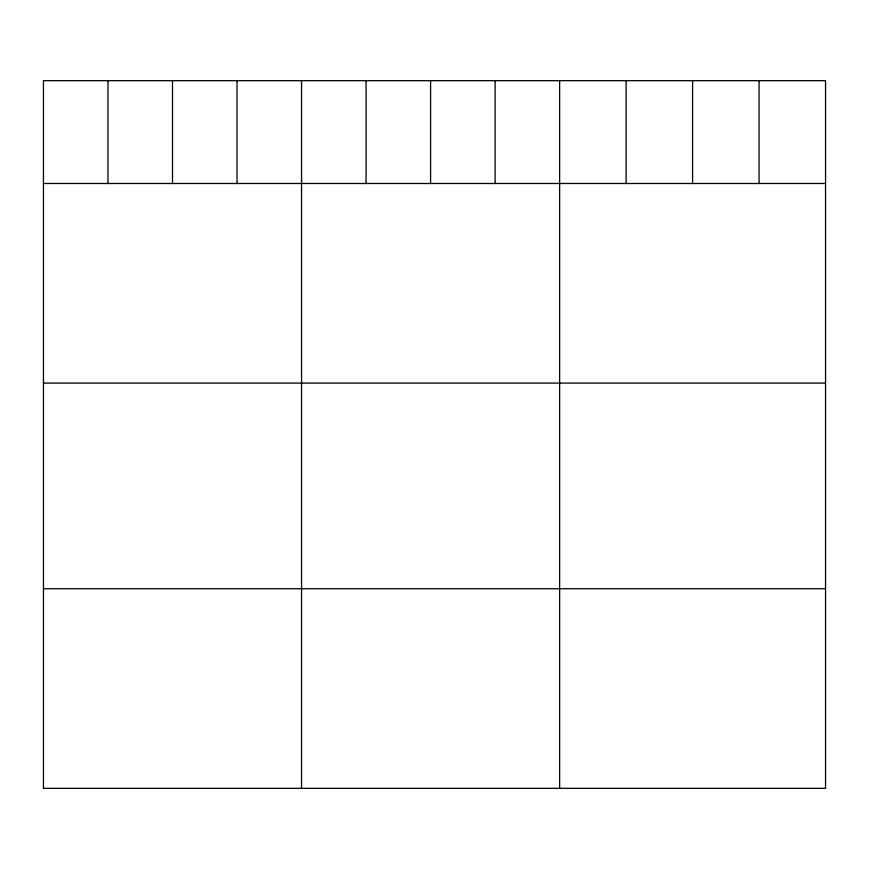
<?xml version="1.0" encoding="UTF-8"?>
<svg xmlns="http://www.w3.org/2000/svg" width="869" height="869" viewBox="0 0 869 869"><rect width="100%" height="100%" fill="white"/><g stroke="black" fill="none" stroke-linecap="round" stroke-linejoin="round"><path stroke-width="1.3" d="M43.45 183.489L825.55 183.489M43.45 383.088L825.55 383.088M43.45 588.737L825.55 588.737M759.071 80.665L759.071 183.489M692.593 80.665L692.593 183.489M626.114 80.665L626.114 183.489M559.636 80.665L559.636 788.335M495.113 80.665L495.113 183.489M430.589 80.665L430.589 183.489M366.066 80.665L366.066 183.489M301.543 80.665L301.543 788.335M237.02 80.665L237.02 183.489M172.496 80.665L172.496 183.489M107.973 80.665L107.973 183.489M825.55 80.665L43.45 80.665L43.45 788.335L825.55 788.335L825.55 80.665"/></g></svg>
